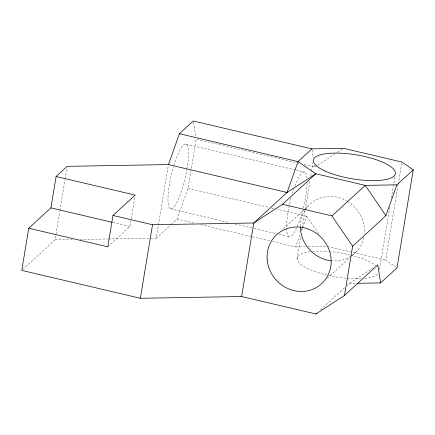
<?xml version="1.0" encoding="UTF-8"?>
<svg xmlns="http://www.w3.org/2000/svg" width="435" height="435" viewBox="0 0 435 435"><rect width="100%" height="100%" fill="white"/><g stroke="black" fill="none" stroke-linecap="round" stroke-linejoin="round"><path stroke-width="0.33" stroke-dasharray="2.17 1.63" d="M22.745 269.488L55.022 239.881L59.785 211.133M59.894 210.464L64.984 179.709M65.098 179.041L66.865 168.345M107.804 246.824L129.983 226.477L134.85 197.104M108.712 238.951L156.279 238.124L168.345 165.251M171.134 224.498L177.078 219.05L188.034 188.377L196.18 139.151L298.976 163.321M297.11 258.569L300.754 236.558M301.749 230.55L302.08 228.549M302.189 227.886L305.06 210.54M305.174 209.877L310.03 180.525M310.802 175.854L311.465 171.852M311.574 171.183L313.01 162.516M379.559 269.26L389.939 206.554M391.375 197.887L395.018 175.87M396.475 267.514L385.638 260.097L398.117 184.723M398.226 184.054L401.652 163.381M272.62 241.512L295.68 246.939L300.248 234.155M301.618 230.322L302.303 228.402M302.532 227.766L306.642 216.26L276.986 209.289M156.279 238.124L170.64 224.955M283.277 228.892L307.61 206.571M327.403 278.161L349.751 257.661M351.736 255.84L357.2 250.832M320.41 309.905L344.743 287.584M346.728 285.762L349.213 283.484L373.273 267.84M304.244 164.56L314.788 167.04L317.044 165.572M317.61 165.202L335.097 153.832M337.353 152.37L343.558 148.335M349.213 283.484L355.901 283.359M55.022 239.881L72.694 239.571M80.17 239.44L108.032 238.962M295.68 246.939L305.669 246.786M308.333 246.743L327.637 246.449L385.638 260.097M186.049 144.164L295.436 169.884M296.094 170.036L304.658 172.048M188.034 188.377L269.08 207.43M271.717 208.05L274.354 208.669M170.433 208.795L228.418 222.426M235.009 223.976L253.458 228.315M254.122 228.467L276.524 233.736M279.161 234.356L289.041 236.678M177.078 219.05L193.548 222.921M200.796 224.629L269.983 240.892M112.85 222.454L129.983 226.477M306.642 216.26L318.855 233.823M312.118 150.178L313.352 157.959M314.483 165.093L314.788 167.04M193.515 122.289L195.978 137.851M173.804 165.648A33.256 7.101 -76.8 0 1 185.75 144.083A33.256 7.101 -76.8 0 1 187.197 167.834M187.088 168.519A33.256 7.101 -76.8 0 1 170.797 208.882A33.256 7.101 -76.8 0 1 173.434 166.877M294.963 185.995A33.256 7.101 -76.8 0 1 306.958 177.659M307.099 183.325A33.256 7.101 -76.8 0 1 302.89 209.507M302.722 210.154A33.256 7.101 -76.8 0 1 296.79 227.467M296.545 228A33.256 7.101 -76.8 0 1 286.937 232.518A33.256 7.101 -76.8 0 1 291.325 197.294M292.407 193.531A33.256 7.101 -76.8 0 1 293.875 189.007M351.099 256.144A33.256 30.999 47.5 0 1 332.356 260.864M300.351 226.401A33.256 30.999 47.5 0 1 304.81 210.399M305.174 209.822A33.256 30.999 47.5 0 1 346.766 200.954M347.342 201.285A33.256 30.999 47.5 0 1 364.351 233.595M363.801 237.385A33.256 30.999 47.5 0 1 351.654 255.775M377.705 274.208A41.57 12.153 9.4 0 1 365.047 278.275M361.088 278.585A41.57 12.153 9.4 0 1 327.718 275.235M327.076 275.089A41.57 12.153 9.4 0 1 309.475 251.778M312.569 251.425A41.57 12.153 9.4 0 1 328.006 251.457M329.306 251.56A41.57 12.153 9.4 0 1 349.262 254.741M350.539 255.046A41.57 12.153 9.4 0 1 375.764 265.644"/><path stroke-width="0.65" d="M168.454 164.582L179.443 133.714L193.309 120.995L311.917 148.884L343.558 148.335L401.875 162.043L413.25 169.829L396.889 184.837L365.248 185.386L315.826 173.766L287.062 192.471L168.454 164.582L67.197 166.339L56.11 176.512L50.911 207.886L28.732 228.234L21.75 270.396L140.358 298.285L241.61 296.529L315.94 314.005L344.476 295.452L377.749 264.931L380.658 282.891L357.244 283.332M56.11 176.512L135.182 195.103L112.997 215.445L107.804 246.824L28.732 228.234M140.358 298.285L152.533 224.743L253.784 222.986L282.554 204.287L315.826 173.766L298.051 161.597L179.443 133.714M241.61 296.529L253.784 222.986L287.062 192.471L298.051 161.597L311.917 148.884M344.476 295.452L352.627 246.226L385.899 215.711L396.889 184.837M413.25 169.829L397.019 267.884L380.658 282.891M282.554 204.287L331.976 215.901L365.248 185.386L385.899 215.711M315.94 314.005L316.93 313.091M112.997 215.445L152.533 224.743M50.911 207.886L112.192 222.296M285.915 192.199L286.741 192.765M331.976 215.901L352.627 246.226M331.062 260.744A33.256 30.999 47.5 0 1 300.357 227.048M267.237 260.157A33.256 30.999 47.5 0 0 317.822 286.665A33.256 30.999 47.5 0 0 312.335 230.838A33.256 30.999 47.5 0 0 267.237 260.157M325.032 171.02A41.57 12.153 9.4 0 0 393.936 176.153A41.57 12.153 9.4 0 0 344.243 153.403A41.57 12.153 9.4 0 0 325.032 171.02"/></g></svg>
